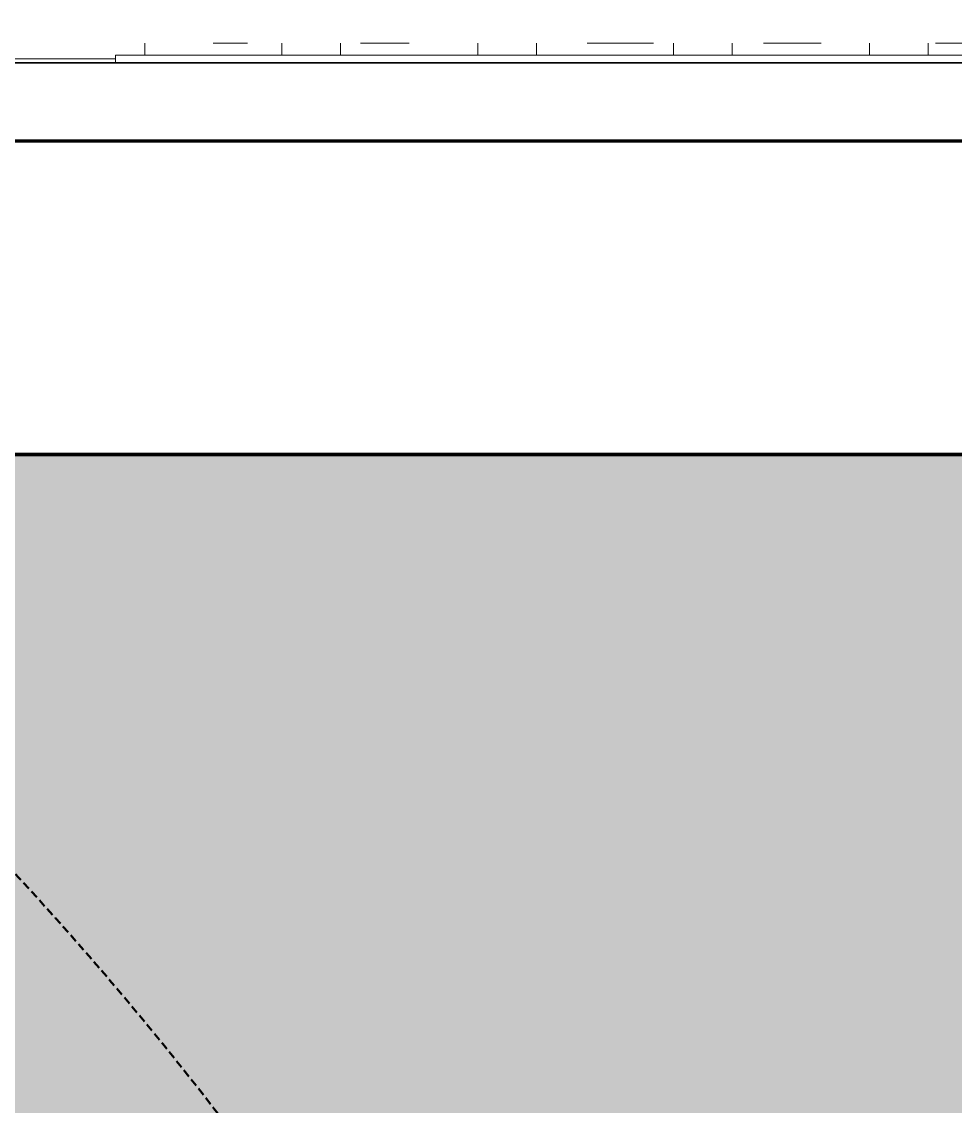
# Model space of a CAD drawing. Header units: millimetres. Extents: x -153298 to 620751, y -313239 to 250031.
# Drawn here: x 131109 to 131347.3, y -304543.2 to -304266.2 of the extents above; entities that cross this region are included whole.
import ezdxf

# ---------------------------------------------------------------- set-up
doc = ezdxf.new("R2010")
doc.units = ezdxf.units.MM
doc.linetypes.add('Centre', pattern=[31.75, 6.35, -4.7625, 15.875, -4.7625])
doc.linetypes.add('DPA_Hidden 50', pattern=[3, 2, -1])
for name, color, linetype, lineweight in [('A-ANNO-SYMB', 3, 'Continuous', 9), ('A-DETL', 1, 'Continuous', 70), ('A-DETL-GENF', 2, 'Continuous', 35), ('A-FLOR-E', 2, 'Continuous', 35), ('A-FLOR-FNSH', 2, 'Continuous', 70), ('A-FLOR-LEVL', 3, 'Continuous', 35), ('A-FLOR-PATT', 1, 'Continuous', 70), ('A-GENM', 1, 'Continuous', 9), ('A-WALL-PATT', 1, 'Continuous', 35)]:
    doc.layers.add(name, color=color, linetype=linetype, lineweight=lineweight)
pattern_1 = [(50, (108217.3, -305821.75), (728.737, -63.756), [76.2, -838.2]), (355, (108217.3, -305821.75), (-140.972, 764.228), [60.96, -670.56]), (100.451, (108278, -305827.1), (587.77, 700.467), [64.76, -712.36]), (46.184, (108217.3, -305618.55), (1084.316, -168.17), [114.3, -1257.3]), (96.636, (108307.7, -305632.6), (949.61, 989.71), [97.14, -1068.54]), (351.184, (108217.3, -305618.6), (949.62, 989.7), [91.44, -1005.84]), (21, (108318.9, -305669.35), (606.458, -409.061), [76.2, -838.2]), (326, (108318.9, -305669.35), (247.208, 736.753), [60.96, -670.56]), (71.451, (108369.44, -305703.44), (853.668, 327.685), [64.76, -712.36]), (37.5, (108217.3, -305821.75), (12.3547, 338.2201), [33.528, -628.904, 33.528, -647.192, -673.1]), (37.5, (108217.3, -305821.75), (12.3547, 338.2201), [-1343.152, 33.528, -639.572]), (7.5, (108217.3, -305821.75), (267.279, 400.722), [33.528, -354.584, 33.528, -613.664, -256.54]), (7.5, (108217.3, -305821.75), (267.279, 400.722), [-1035.304, 33.528, -223.012]), (327.5, (107990.73, -305821.75), (542.3633, -22.9153), [33.528, -220.472, 33.528, -758.952, -1051.56]), (327.5, (107990.73, -305821.75), (542.3633, -22.9153), [-1046.48, 33.528, -1018.032]), (317.5, (107889.13, -305821.75), (592.517, 101.707), [33.528, -296.672, 33.528, -492.76, -746.76]), (317.5, (107889.13, -305821.75), (592.517, 101.707), [-856.488, 33.528, -713.232])]

# ---------------------------------------------------------------- blocks, each defined once
blk = doc.blocks.new('DPA_GM_Tactile Tile Line Base - Decision Tactile-7129744-2120-01 ENTRANCE 1 SECTION A')
at = {"layer": 'A-GENM'}
for p, q in [((-852109.87, 92175), (-852109.87, 92172)), ((-852109.87, 92175), (-852109.87, 92172)), ((-852109.87, 92175), (-852109.87, 92172)), ((-852109.87, 92175), (-852109.87, 92172)), ((-852109.87, 92175), (-852109.87, 92172)), ((-852109.87, 92175), (-852109.87, 92172)), ((-852109.87, 92175), (-852109.87, 92172)), ((-852109.87, 92175), (-852109.87, 92172)), ((-852109.87, 92175), (-852109.87, 92172)), ((-852109.87, 92175), (-852109.87, 92172)), ((-852109.87, 92175), (-852109.87, 92172)), ((-852109.87, 92175), (-852109.87, 92172)), ((-852109.87, 92175), (-852109.87, 92172)), ((-852109.87, 92175), (-852109.87, 92172)), ((-852109.87, 92175), (-852109.87, 92172)), ((-852109.87, 92175), (-852109.87, 92172)), ((-852109.87, 92175), (-852109.87, 92172)), ((-852109.87, 92175), (-852109.87, 92172)), ((-852109.87, 92175), (-852109.87, 92172)), ((-852109.87, 92175), (-852109.87, 92172)), ((-852109.87, 92175), (-852109.87, 92172)), ((-852109.87, 92175), (-852109.87, 92172)), ((-852109.87, 92175), (-852109.87, 92172)), ((-852109.87, 92175), (-852109.87, 92172)), ((-852092.37, 92175), (-852083.68, 92175)), ((-852083.68, 92175), (-852092.37, 92175)), ((-852092.37, 92175), (-852092.37, 92175)), ((-852092.37, 92175), (-852083.68, 92175)), ((-852083.68, 92175), (-852092.37, 92175)), ((-852092.37, 92175), (-852092.37, 92175)), ((-852092.37, 92175), (-852083.62, 92175)), ((-852083.68, 92175), (-852092.37, 92175)), ((-852092.37, 92175), (-852092.37, 92175)), ((-852092.37, 92175), (-852092.37, 92175)), ((-852092.37, 92175), (-852083.68, 92175)), ((-852083.68, 92175), (-852092.37, 92175)), ((-852092.37, 92175), (-852092.37, 92175)), ((-852092.37, 92175), (-852083.68, 92175)), ((-852083.68, 92175), (-852092.37, 92175)), ((-852092.37, 92175), (-852092.37, 92175)), ((-852092.37, 92175), (-852083.68, 92175)), ((-852083.68, 92175), (-852092.37, 92175)), ((-852092.37, 92175), (-852083.68, 92175)), ((-852083.68, 92175), (-852092.37, 92175)), ((-852092.37, 92175), (-852092.37, 92175)), ((-852092.37, 92175), (-852083.68, 92175)), ((-852083.68, 92175), (-852092.37, 92175)), ((-852092.37, 92175), (-852092.37, 92175)), ((-852092.37, 92175), (-852083.68, 92175)), ((-852083.68, 92175), (-852092.37, 92175)), ((-852092.37, 92175), (-852092.37, 92175)), ((-852092.37, 92175), (-852092.37, 92175)), ((-852092.37, 92175), (-852083.68, 92175)), ((-852083.68, 92175), (-852092.37, 92175)), ((-852092.37, 92175), (-852092.37, 92175)), ((-852092.37, 92175), (-852083.68, 92175)), ((-852083.68, 92175), (-852092.37, 92175)), ((-852092.37, 92175), (-852092.37, 92175)), ((-852092.37, 92175), (-852083.68, 92175)), ((-852083.68, 92175), (-852092.37, 92175)), ((-852092.37, 92175), (-852083.68, 92175)), ((-852083.68, 92175), (-852092.37, 92175)), ((-852092.37, 92175), (-852092.37, 92175)), ((-852092.37, 92175), (-852083.68, 92175)), ((-852083.68, 92175), (-852092.37, 92175)), ((-852092.37, 92175), (-852092.37, 92175)), ((-852092.37, 92175), (-852083.68, 92175)), ((-852083.68, 92175), (-852092.37, 92175)), ((-852092.37, 92175), (-852092.37, 92175)), ((-852092.37, 92175), (-852092.37, 92175)), ((-852092.37, 92175), (-852083.68, 92175)), ((-852083.68, 92175), (-852092.37, 92175)), ((-852092.37, 92175), (-852092.37, 92175)), ((-852092.37, 92175), (-852083.68, 92175)), ((-852083.68, 92175), (-852092.37, 92175)), ((-852092.37, 92175), (-852092.37, 92175)), ((-852092.37, 92175), (-852083.68, 92175)), ((-852083.68, 92175), (-852092.37, 92175)), ((-852092.37, 92175), (-852083.68, 92175)), ((-852083.68, 92175), (-852092.37, 92175)), ((-852092.37, 92175), (-852092.37, 92175)), ((-852092.37, 92175), (-852083.68, 92175)), ((-852083.68, 92175), (-852092.37, 92175)), ((-852092.37, 92175), (-852092.37, 92175)), ((-852092.37, 92175), (-852083.68, 92175)), ((-852083.68, 92175), (-852092.37, 92175)), ((-852092.37, 92175), (-852092.37, 92175)), ((-852092.37, 92175), (-852092.37, 92175)), ((-852092.37, 92175), (-852083.68, 92175)), ((-852083.68, 92175), (-852092.37, 92175)), ((-852092.37, 92175), (-852092.37, 92175)), ((-852092.37, 92175), (-852083.68, 92175)), ((-852083.68, 92175), (-852092.37, 92175)), ((-852092.37, 92175), (-852092.37, 92175)), ((-852092.37, 92175), (-852083.68, 92175)), ((-852083.68, 92175), (-852092.37, 92175)), ((-852083.62, 92175), (-852083.62, 92175)), ((-852083.62, 92175), (-852083.62, 92175)), ((-852083.62, 92175), (-852083.62, 92175)), ((-852083.62, 92175), (-852083.62, 92175)), ((-852083.62, 92175), (-852083.62, 92175)), ((-852083.62, 92175), (-852083.62, 92175)), ((-852083.62, 92175), (-852083.62, 92175)), ((-852083.62, 92175), (-852083.62, 92175)), ((-852083.62, 92175), (-852083.62, 92175)), ((-852083.62, 92175), (-852083.62, 92175)), ((-852083.62, 92175), (-852083.62, 92175)), ((-852083.62, 92175), (-852083.62, 92175)), ((-852083.62, 92175), (-852083.62, 92175)), ((-852083.62, 92175), (-852083.62, 92175)), ((-852083.62, 92175), (-852083.62, 92175)), ((-852083.62, 92175), (-852083.62, 92175)), ((-852083.62, 92175), (-852083.62, 92175)), ((-852083.62, 92175), (-852083.62, 92175)), ((-852083.62, 92175), (-852083.62, 92175)), ((-852083.62, 92175), (-852083.62, 92175)), ((-852083.62, 92175), (-852083.62, 92175)), ((-852083.62, 92175), (-852083.62, 92175)), ((-852083.62, 92175), (-852083.62, 92175)), ((-852074.87, 92172), (-852074.87, 92175)), ((-852074.87, 92172), (-852074.87, 92175)), ((-852074.87, 92172), (-852074.87, 92175)), ((-852074.87, 92172), (-852074.87, 92175)), ((-852074.87, 92172), (-852074.87, 92175)), ((-852074.87, 92172), (-852074.87, 92175)), ((-852074.87, 92172), (-852074.87, 92175)), ((-852074.87, 92172), (-852074.87, 92175)), ((-852074.87, 92172), (-852074.87, 92175)), ((-852074.87, 92172), (-852074.87, 92175)), ((-852074.87, 92172), (-852074.87, 92175)), ((-852074.87, 92172), (-852074.87, 92175)), ((-852074.87, 92172), (-852074.87, 92175)), ((-852074.87, 92172), (-852074.87, 92175)), ((-852074.87, 92172), (-852074.87, 92175)), ((-852074.87, 92172), (-852074.87, 92175)), ((-852074.87, 92172), (-852074.87, 92175)), ((-852074.87, 92172), (-852074.87, 92175)), ((-852074.87, 92172), (-852074.87, 92175)), ((-852074.87, 92172), (-852074.87, 92175)), ((-852074.87, 92172), (-852074.87, 92175)), ((-852074.87, 92172), (-852074.87, 92175)), ((-852074.87, 92172), (-852074.87, 92175)), ((-852074.87, 92172), (-852074.87, 92175)), ((-852059.87, 92175), (-852059.87, 92172)), ((-852059.87, 92175), (-852059.87, 92172)), ((-852059.87, 92175), (-852059.87, 92172)), ((-852059.87, 92175), (-852059.87, 92172)), ((-852059.87, 92175), (-852059.87, 92172)), ((-852059.87, 92175), (-852059.87, 92172)), ((-852059.87, 92175), (-852059.87, 92172)), ((-852059.87, 92175), (-852059.87, 92172)), ((-852059.87, 92175), (-852059.87, 92172)), ((-852059.87, 92175), (-852059.87, 92172)), ((-852059.87, 92175), (-852059.87, 92172)), ((-852059.87, 92175), (-852059.87, 92172)), ((-852059.87, 92175), (-852059.87, 92172)), ((-852059.87, 92175), (-852059.87, 92172)), ((-852059.87, 92175), (-852059.87, 92172)), ((-852059.87, 92175), (-852059.87, 92172)), ((-852059.87, 92175), (-852059.87, 92172)), ((-852059.87, 92175), (-852059.87, 92172)), ((-852059.87, 92175), (-852059.87, 92172)), ((-852059.87, 92175), (-852059.87, 92172)), ((-852059.87, 92175), (-852059.87, 92172)), ((-852059.87, 92175), (-852059.87, 92172)), ((-852059.87, 92175), (-852059.87, 92172)), ((-852059.87, 92175), (-852059.87, 92172)), ((-852054.75, 92175), (-852054.75, 92175)), ((-852054.75, 92175), (-852054.75, 92175)), ((-852054.75, 92175), (-852042.37, 92175)), ((-852054.75, 92175), (-852054.75, 92175)), ((-852054.75, 92175), (-852054.75, 92175)), ((-852054.75, 92175), (-852054.75, 92175)), ((-852054.75, 92175), (-852054.75, 92175)), ((-852054.75, 92175), (-852054.75, 92175)), ((-852054.75, 92175), (-852054.75, 92175)), ((-852054.75, 92175), (-852054.75, 92175)), ((-852054.75, 92175), (-852054.75, 92175)), ((-852054.75, 92175), (-852054.75, 92175)), ((-852054.75, 92175), (-852054.75, 92175)), ((-852054.75, 92175), (-852054.75, 92175)), ((-852054.75, 92175), (-852054.75, 92175)), ((-852054.75, 92175), (-852054.75, 92175)), ((-852054.75, 92175), (-852054.75, 92175)), ((-852054.75, 92175), (-852054.75, 92175)), ((-852054.75, 92175), (-852054.75, 92175)), ((-852054.75, 92175), (-852054.75, 92175)), ((-852054.75, 92175), (-852054.75, 92175)), ((-852054.75, 92175), (-852054.75, 92175)), ((-852054.75, 92175), (-852054.75, 92175)), ((-852054.75, 92175), (-852054.75, 92175)), ((-852042.37, 92175), (-852054.42, 92175)), ((-852054.42, 92175), (-852042.37, 92175)), ((-852042.37, 92175), (-852054.42, 92175)), ((-852054.42, 92175), (-852042.37, 92175)), ((-852042.37, 92175), (-852054.42, 92175)), ((-852042.37, 92175), (-852054.42, 92175)), ((-852054.42, 92175), (-852042.37, 92175)), ((-852042.37, 92175), (-852054.42, 92175)), ((-852054.42, 92175), (-852042.37, 92175)), ((-852042.37, 92175), (-852054.42, 92175)), ((-852054.42, 92175), (-852042.37, 92175)), ((-852042.37, 92175), (-852054.42, 92175)), ((-852054.42, 92175), (-852042.37, 92175)), ((-852042.37, 92175), (-852054.42, 92175)), ((-852054.42, 92175), (-852042.37, 92175)), ((-852042.37, 92175), (-852054.42, 92175)), ((-852054.42, 92175), (-852042.37, 92175)), ((-852042.37, 92175), (-852054.42, 92175)), ((-852054.42, 92175), (-852042.37, 92175)), ((-852042.37, 92175), (-852054.42, 92175)), ((-852054.42, 92175), (-852042.37, 92175)), ((-852042.37, 92175), (-852054.42, 92175)), ((-852054.42, 92175), (-852042.37, 92175)), ((-852042.37, 92175), (-852054.42, 92175)), ((-852054.42, 92175), (-852042.37, 92175)), ((-852042.37, 92175), (-852054.42, 92175)), ((-852054.42, 92175), (-852042.37, 92175)), ((-852042.37, 92175), (-852054.42, 92175)), ((-852054.42, 92175), (-852042.37, 92175)), ((-852042.37, 92175), (-852054.42, 92175)), ((-852054.42, 92175), (-852042.37, 92175)), ((-852042.37, 92175), (-852054.42, 92175)), ((-852054.42, 92175), (-852042.37, 92175)), ((-852042.37, 92175), (-852054.42, 92175)), ((-852054.42, 92175), (-852042.37, 92175)), ((-852042.37, 92175), (-852054.42, 92175)), ((-852054.42, 92175), (-852042.37, 92175)), ((-852042.37, 92175), (-852054.42, 92175)), ((-852054.42, 92175), (-852042.37, 92175)), ((-852042.37, 92175), (-852054.42, 92175)), ((-852054.42, 92175), (-852042.37, 92175)), ((-852042.37, 92175), (-852054.42, 92175)), ((-852054.42, 92175), (-852042.37, 92175)), ((-852042.37, 92175), (-852054.42, 92175)), ((-852054.42, 92175), (-852042.37, 92175)), ((-852042.37, 92175), (-852054.42, 92175)), ((-852054.42, 92175), (-852042.37, 92175)), ((-852042.37, 92175), (-852042.37, 92175)), ((-852042.37, 92175), (-852042.37, 92175)), ((-852042.37, 92175), (-852042.37, 92175)), ((-852042.37, 92175), (-852042.37, 92175)), ((-852042.37, 92175), (-852042.37, 92175)), ((-852042.37, 92175), (-852042.37, 92175)), ((-852042.37, 92175), (-852042.37, 92175)), ((-852042.37, 92175), (-852042.37, 92175)), ((-852042.37, 92175), (-852042.37, 92175)), ((-852042.37, 92175), (-852042.37, 92175)), ((-852042.37, 92175), (-852042.37, 92175)), ((-852042.37, 92175), (-852042.37, 92175)), ((-852042.37, 92175), (-852042.37, 92175)), ((-852042.37, 92175), (-852042.37, 92175)), ((-852042.37, 92175), (-852042.37, 92175)), ((-852042.37, 92175), (-852042.37, 92175)), ((-852042.37, 92175), (-852042.37, 92175)), ((-852042.37, 92175), (-852042.37, 92175)), ((-852042.37, 92175), (-852042.37, 92175)), ((-852042.37, 92175), (-852042.37, 92175)), ((-852042.37, 92175), (-852042.37, 92175)), ((-852042.37, 92175), (-852042.37, 92175)), ((-852042.37, 92175), (-852042.37, 92175)), ((-852042.37, 92175), (-852042.37, 92175)), ((-852024.87, 92172), (-852024.87, 92175)), ((-852024.87, 92172), (-852024.87, 92175)), ((-852024.87, 92172), (-852024.87, 92175)), ((-852024.87, 92172), (-852024.87, 92175)), ((-852024.87, 92172), (-852024.87, 92175)), ((-852024.87, 92172), (-852024.87, 92175)), ((-852024.87, 92172), (-852024.87, 92175)), ((-852024.87, 92172), (-852024.87, 92175)), ((-852024.87, 92172), (-852024.87, 92175)), ((-852024.87, 92172), (-852024.87, 92175)), ((-852024.87, 92172), (-852024.87, 92175)), ((-852024.87, 92172), (-852024.87, 92175)), ((-852024.87, 92172), (-852024.87, 92175)), ((-852024.87, 92172), (-852024.87, 92175)), ((-852024.87, 92172), (-852024.87, 92175)), ((-852024.87, 92172), (-852024.87, 92175)), ((-852024.87, 92172), (-852024.87, 92175)), ((-852024.87, 92172), (-852024.87, 92175)), ((-852024.87, 92172), (-852024.87, 92175)), ((-852024.87, 92172), (-852024.87, 92175)), ((-852024.87, 92172), (-852024.87, 92175)), ((-852024.87, 92172), (-852024.87, 92175)), ((-852024.87, 92172), (-852024.87, 92175)), ((-852024.87, 92172), (-852024.87, 92175)), ((-852009.87, 92175), (-852009.87, 92172)), ((-852009.87, 92175), (-852009.87, 92172)), ((-852009.87, 92175), (-852009.87, 92172)), ((-852009.87, 92175), (-852009.87, 92172)), ((-852009.87, 92175), (-852009.87, 92172)), ((-852009.87, 92175), (-852009.87, 92172)), ((-852009.87, 92175), (-852009.87, 92172)), ((-852009.87, 92175), (-852009.87, 92172)), ((-852009.87, 92175), (-852009.87, 92172)), ((-852009.87, 92175), (-852009.87, 92172)), ((-852009.87, 92175), (-852009.87, 92172)), ((-852009.87, 92175), (-852009.87, 92172)), ((-852009.87, 92175), (-852009.87, 92172)), ((-852009.87, 92175), (-852009.87, 92172)), ((-852009.87, 92175), (-852009.87, 92172)), ((-852009.87, 92175), (-852009.87, 92172)), ((-852009.87, 92175), (-852009.87, 92172)), ((-852009.87, 92175), (-852009.87, 92172)), ((-852009.87, 92175), (-852009.87, 92172)), ((-852009.87, 92175), (-852009.87, 92172)), ((-852009.87, 92175), (-852009.87, 92172)), ((-852009.87, 92175), (-852009.87, 92172)), ((-852009.87, 92175), (-852009.87, 92172)), ((-852009.87, 92175), (-852009.87, 92172)), ((-851996.9, 92175), (-851996.9, 92175)), ((-851996.9, 92175), (-851996.9, 92175)), ((-851996.9, 92175), (-851992.37, 92175)), ((-851996.9, 92175), (-851996.9, 92175)), ((-851996.9, 92175), (-851996.9, 92175)), ((-851996.9, 92175), (-851996.9, 92175)), ((-851996.9, 92175), (-851996.9, 92175)), ((-851996.9, 92175), (-851996.9, 92175)), ((-851996.9, 92175), (-851996.9, 92175)), ((-851996.9, 92175), (-851996.9, 92175)), ((-851996.9, 92175), (-851996.9, 92175)), ((-851996.9, 92175), (-851996.9, 92175)), ((-851996.9, 92175), (-851996.9, 92175)), ((-851996.9, 92175), (-851996.9, 92175)), ((-851996.9, 92175), (-851996.9, 92175)), ((-851996.9, 92175), (-851996.9, 92175)), ((-851996.9, 92175), (-851996.9, 92175)), ((-851996.9, 92175), (-851996.9, 92175)), ((-851996.9, 92175), (-851996.9, 92175)), ((-851996.9, 92175), (-851996.9, 92175)), ((-851996.9, 92175), (-851996.9, 92175)), ((-851996.9, 92175), (-851996.9, 92175)), ((-851996.9, 92175), (-851996.9, 92175)), ((-851996.9, 92175), (-851996.9, 92175)), ((-851992.37, 92175), (-851995.8, 92175)), ((-851995.8, 92175), (-851992.37, 92175)), ((-851992.37, 92175), (-851995.8, 92175)), ((-851995.8, 92175), (-851992.37, 92175)), ((-851992.37, 92175), (-851995.8, 92175)), ((-851992.37, 92175), (-851995.8, 92175)), ((-851995.8, 92175), (-851992.37, 92175)), ((-851992.37, 92175), (-851995.8, 92175)), ((-851995.8, 92175), (-851992.37, 92175)), ((-851992.37, 92175), (-851995.8, 92175)), ((-851995.8, 92175), (-851992.37, 92175)), ((-851992.37, 92175), (-851995.8, 92175)), ((-851995.8, 92175), (-851992.37, 92175)), ((-851992.37, 92175), (-851995.8, 92175)), ((-851995.8, 92175), (-851992.37, 92175)), ((-851992.37, 92175), (-851995.8, 92175)), ((-851995.8, 92175), (-851992.37, 92175)), ((-851992.37, 92175), (-851995.8, 92175)), ((-851995.8, 92175), (-851992.37, 92175)), ((-851992.37, 92175), (-851995.8, 92175)), ((-851995.8, 92175), (-851992.37, 92175)), ((-851992.37, 92175), (-851995.8, 92175)), ((-851995.8, 92175), (-851992.37, 92175)), ((-851992.37, 92175), (-851995.8, 92175)), ((-851995.8, 92175), (-851992.37, 92175)), ((-851992.37, 92175), (-851995.8, 92175)), ((-851995.8, 92175), (-851992.37, 92175)), ((-851992.37, 92175), (-851995.8, 92175)), ((-851995.8, 92175), (-851992.37, 92175)), ((-851992.37, 92175), (-851995.8, 92175)), ((-851995.8, 92175), (-851992.37, 92175)), ((-851992.37, 92175), (-851995.8, 92175)), ((-851995.8, 92175), (-851992.37, 92175)), ((-851992.37, 92175), (-851995.8, 92175)), ((-851995.8, 92175), (-851992.37, 92175)), ((-851992.37, 92175), (-851995.8, 92175)), ((-851995.8, 92175), (-851992.37, 92175)), ((-851992.37, 92175), (-851995.8, 92175)), ((-851995.8, 92175), (-851992.37, 92175)), ((-851992.37, 92175), (-851995.8, 92175)), ((-851995.8, 92175), (-851992.37, 92175)), ((-851992.37, 92175), (-851995.8, 92175)), ((-851995.8, 92175), (-851992.37, 92175)), ((-851992.37, 92175), (-851995.8, 92175)), ((-851995.8, 92175), (-851992.37, 92175)), ((-851992.37, 92175), (-851995.8, 92175)), ((-851995.8, 92175), (-851992.37, 92175)), ((-851992.37, 92175), (-851981.06, 92175)), ((-851981.06, 92175), (-851992.37, 92175)), ((-851992.37, 92175), (-851981.06, 92175)), ((-851981.06, 92175), (-851992.37, 92175)), ((-851992.37, 92175), (-851980, 92175)), ((-851981.06, 92175), (-851992.37, 92175)), ((-851992.37, 92175), (-851981.06, 92175)), ((-851981.06, 92175), (-851992.37, 92175)), ((-851992.37, 92175), (-851981.06, 92175)), ((-851981.06, 92175), (-851992.37, 92175)), ((-851992.37, 92175), (-851981.06, 92175)), ((-851981.06, 92175), (-851992.37, 92175)), ((-851992.37, 92175), (-851981.06, 92175)), ((-851981.06, 92175), (-851992.37, 92175)), ((-851992.37, 92175), (-851981.06, 92175)), ((-851981.06, 92175), (-851992.37, 92175)), ((-851992.37, 92175), (-851981.06, 92175)), ((-851981.06, 92175), (-851992.37, 92175)), ((-851992.37, 92175), (-851981.06, 92175)), ((-851981.06, 92175), (-851992.37, 92175)), ((-851992.37, 92175), (-851981.06, 92175)), ((-851981.06, 92175), (-851992.37, 92175)), ((-851992.37, 92175), (-851981.06, 92175)), ((-851981.06, 92175), (-851992.37, 92175)), ((-851992.37, 92175), (-851981.06, 92175)), ((-851981.06, 92175), (-851992.37, 92175)), ((-851992.37, 92175), (-851981.06, 92175)), ((-851981.06, 92175), (-851992.37, 92175)), ((-851992.37, 92175), (-851981.06, 92175)), ((-851981.06, 92175), (-851992.37, 92175)), ((-851992.37, 92175), (-851981.06, 92175)), ((-851981.06, 92175), (-851992.37, 92175)), ((-851992.37, 92175), (-851981.06, 92175)), ((-851981.06, 92175), (-851992.37, 92175)), ((-851992.37, 92175), (-851981.06, 92175)), ((-851981.06, 92175), (-851992.37, 92175)), ((-851992.37, 92175), (-851981.06, 92175)), ((-851981.06, 92175), (-851992.37, 92175)), ((-851992.37, 92175), (-851981.06, 92175)), ((-851981.06, 92175), (-851992.37, 92175)), ((-851992.37, 92175), (-851981.06, 92175)), ((-851981.06, 92175), (-851992.37, 92175)), ((-851992.37, 92175), (-851981.06, 92175)), ((-851981.06, 92175), (-851992.37, 92175)), ((-851992.37, 92175), (-851981.06, 92175)), ((-851981.06, 92175), (-851992.37, 92175)), ((-851992.37, 92175), (-851981.06, 92175)), ((-851981.06, 92175), (-851992.37, 92175)), ((-851980, 92175), (-851980, 92175)), ((-851980, 92175), (-851980, 92175)), ((-851980, 92175), (-851980, 92175)), ((-851980, 92175), (-851980, 92175)), ((-851980, 92175), (-851980, 92175)), ((-851980, 92175), (-851980, 92175)), ((-851980, 92175), (-851980, 92175)), ((-851980, 92175), (-851980, 92175)), ((-851980, 92175), (-851980, 92175)), ((-851980, 92175), (-851980, 92175)), ((-851980, 92175), (-851980, 92175)), ((-851980, 92175), (-851980, 92175)), ((-851980, 92175), (-851980, 92175)), ((-851980, 92175), (-851980, 92175)), ((-851980, 92175), (-851980, 92175)), ((-851980, 92175), (-851980, 92175)), ((-851980, 92175), (-851980, 92175)), ((-851980, 92175), (-851980, 92175)), ((-851980, 92175), (-851980, 92175)), ((-851980, 92175), (-851980, 92175)), ((-851980, 92175), (-851980, 92175)), ((-851980, 92175), (-851980, 92175)), ((-851980, 92175), (-851980, 92175)), ((-851974.87, 92172), (-851974.87, 92175)), ((-851974.87, 92172), (-851974.87, 92175)), ((-851974.87, 92172), (-851974.87, 92175)), ((-851974.87, 92172), (-851974.87, 92175)), ((-851974.87, 92172), (-851974.87, 92175)), ((-851974.87, 92172), (-851974.87, 92175)), ((-851974.87, 92172), (-851974.87, 92175)), ((-851974.87, 92172), (-851974.87, 92175)), ((-851974.87, 92172), (-851974.87, 92175)), ((-851974.87, 92172), (-851974.87, 92175)), ((-851974.87, 92172), (-851974.87, 92175)), ((-851974.87, 92172), (-851974.87, 92175)), ((-851974.87, 92172), (-851974.87, 92175)), ((-851974.87, 92172), (-851974.87, 92175)), ((-851974.87, 92172), (-851974.87, 92175)), ((-851974.87, 92172), (-851974.87, 92175)), ((-851974.87, 92172), (-851974.87, 92175)), ((-851974.87, 92172), (-851974.87, 92175)), ((-851974.87, 92172), (-851974.87, 92175)), ((-851974.87, 92172), (-851974.87, 92175)), ((-851974.87, 92172), (-851974.87, 92175)), ((-851974.87, 92172), (-851974.87, 92175)), ((-851974.87, 92172), (-851974.87, 92175)), ((-851974.87, 92172), (-851974.87, 92175)), ((-851959.87, 92175), (-851959.87, 92172)), ((-851959.87, 92175), (-851959.87, 92172)), ((-851959.87, 92175), (-851959.87, 92172)), ((-851959.87, 92175), (-851959.87, 92172)), ((-851959.87, 92175), (-851959.87, 92172)), ((-851959.87, 92175), (-851959.87, 92172)), ((-851959.87, 92175), (-851959.87, 92172)), ((-851959.87, 92175), (-851959.87, 92172)), ((-851959.87, 92175), (-851959.87, 92172)), ((-851959.87, 92175), (-851959.87, 92172)), ((-851959.87, 92175), (-851959.87, 92172)), ((-851959.87, 92175), (-851959.87, 92172)), ((-851959.87, 92175), (-851959.87, 92172)), ((-851959.87, 92175), (-851959.87, 92172)), ((-851959.87, 92175), (-851959.87, 92172)), ((-851959.87, 92175), (-851959.87, 92172)), ((-851959.87, 92175), (-851959.87, 92172)), ((-851959.87, 92175), (-851959.87, 92172)), ((-851959.87, 92175), (-851959.87, 92172)), ((-851959.87, 92175), (-851959.87, 92172)), ((-851959.87, 92175), (-851959.87, 92172)), ((-851959.87, 92175), (-851959.87, 92172)), ((-851959.87, 92175), (-851959.87, 92172)), ((-851959.87, 92175), (-851959.87, 92172)), ((-851951.89, 92175), (-851951.89, 92175)), ((-851951.89, 92175), (-851951.89, 92175)), ((-851951.89, 92175), (-851942.37, 92175)), ((-851951.89, 92175), (-851951.89, 92175)), ((-851951.89, 92175), (-851951.89, 92175)), ((-851951.89, 92175), (-851951.89, 92175)), ((-851951.89, 92175), (-851951.89, 92175)), ((-851951.89, 92175), (-851951.89, 92175)), ((-851951.89, 92175), (-851951.89, 92175)), ((-851951.89, 92175), (-851951.89, 92175)), ((-851951.89, 92175), (-851951.89, 92175)), ((-851951.89, 92175), (-851951.89, 92175)), ((-851951.89, 92175), (-851951.89, 92175)), ((-851951.89, 92175), (-851951.89, 92175)), ((-851951.89, 92175), (-851951.89, 92175)), ((-851951.89, 92175), (-851951.89, 92175)), ((-851951.89, 92175), (-851951.89, 92175)), ((-851951.89, 92175), (-851951.89, 92175)), ((-851951.89, 92175), (-851951.89, 92175)), ((-851951.89, 92175), (-851951.89, 92175)), ((-851951.89, 92175), (-851951.89, 92175)), ((-851951.89, 92175), (-851951.89, 92175)), ((-851951.89, 92175), (-851951.89, 92175)), ((-851951.89, 92175), (-851951.89, 92175)), ((-851942.37, 92175), (-851951.12, 92175)), ((-851951.12, 92175), (-851942.37, 92175)), ((-851942.37, 92175), (-851951.12, 92175)), ((-851951.12, 92175), (-851942.37, 92175)), ((-851942.37, 92175), (-851951.12, 92175)), ((-851942.37, 92175), (-851951.12, 92175)), ((-851951.12, 92175), (-851942.37, 92175)), ((-851942.37, 92175), (-851951.12, 92175)), ((-851951.12, 92175), (-851942.37, 92175)), ((-851942.37, 92175), (-851951.12, 92175)), ((-851951.12, 92175), (-851942.37, 92175)), ((-851942.37, 92175), (-851951.12, 92175)), ((-851951.12, 92175), (-851942.37, 92175)), ((-851942.37, 92175), (-851951.12, 92175)), ((-851951.12, 92175), (-851942.37, 92175)), ((-851942.37, 92175), (-851951.12, 92175)), ((-851951.12, 92175), (-851942.37, 92175)), ((-851942.37, 92175), (-851951.12, 92175)), ((-851951.12, 92175), (-851942.37, 92175)), ((-851942.37, 92175), (-851951.12, 92175)), ((-851951.12, 92175), (-851942.37, 92175)), ((-851942.37, 92175), (-851951.12, 92175)), ((-851951.12, 92175), (-851942.37, 92175)), ((-851942.37, 92175), (-851951.12, 92175)), ((-851951.12, 92175), (-851942.37, 92175)), ((-851942.37, 92175), (-851951.12, 92175)), ((-851951.12, 92175), (-851942.37, 92175)), ((-851942.37, 92175), (-851951.12, 92175)), ((-851951.12, 92175), (-851942.37, 92175)), ((-851942.37, 92175), (-851951.12, 92175)), ((-851951.12, 92175), (-851942.37, 92175)), ((-851942.37, 92175), (-851951.12, 92175)), ((-851951.12, 92175), (-851942.37, 92175)), ((-851942.37, 92175), (-851951.12, 92175)), ((-851951.12, 92175), (-851942.37, 92175)), ((-851942.37, 92175), (-851951.12, 92175)), ((-851951.12, 92175), (-851942.37, 92175)), ((-851942.37, 92175), (-851951.12, 92175)), ((-851951.12, 92175), (-851942.37, 92175)), ((-851942.37, 92175), (-851951.12, 92175)), ((-851951.12, 92175), (-851942.37, 92175)), ((-851942.37, 92175), (-851951.12, 92175)), ((-851951.12, 92175), (-851942.37, 92175)), ((-851942.37, 92175), (-851951.12, 92175)), ((-851951.12, 92175), (-851942.37, 92175)), ((-851942.37, 92175), (-851951.12, 92175)), ((-851951.12, 92175), (-851942.37, 92175)), ((-851942.37, 92175), (-851937.84, 92175)), ((-851937.84, 92175), (-851942.37, 92175)), ((-851942.37, 92175), (-851937.84, 92175)), ((-851937.84, 92175), (-851942.37, 92175)), ((-851942.37, 92175), (-851937.16, 92175)), ((-851937.84, 92175), (-851942.37, 92175)), ((-851942.37, 92175), (-851937.84, 92175)), ((-851937.84, 92175), (-851942.37, 92175)), ((-851942.37, 92175), (-851937.84, 92175)), ((-851937.84, 92175), (-851942.37, 92175)), ((-851942.37, 92175), (-851937.84, 92175)), ((-851937.84, 92175), (-851942.37, 92175)), ((-851942.37, 92175), (-851937.84, 92175)), ((-851937.84, 92175), (-851942.37, 92175)), ((-851942.37, 92175), (-851937.84, 92175)), ((-851937.84, 92175), (-851942.37, 92175)), ((-851942.37, 92175), (-851937.84, 92175)), ((-851937.84, 92175), (-851942.37, 92175)), ((-851942.37, 92175), (-851937.84, 92175)), ((-851937.84, 92175), (-851942.37, 92175)), ((-851942.37, 92175), (-851937.84, 92175)), ((-851937.84, 92175), (-851942.37, 92175)), ((-851942.37, 92175), (-851937.84, 92175)), ((-851937.84, 92175), (-851942.37, 92175)), ((-851942.37, 92175), (-851937.84, 92175)), ((-851937.84, 92175), (-851942.37, 92175)), ((-851942.37, 92175), (-851937.84, 92175)), ((-851937.84, 92175), (-851942.37, 92175)), ((-851942.37, 92175), (-851937.84, 92175)), ((-851937.84, 92175), (-851942.37, 92175)), ((-851942.37, 92175), (-851937.84, 92175)), ((-851937.84, 92175), (-851942.37, 92175)), ((-851942.37, 92175), (-851937.84, 92175)), ((-851937.84, 92175), (-851942.37, 92175)), ((-851942.37, 92175), (-851937.84, 92175)), ((-851937.84, 92175), (-851942.37, 92175)), ((-851942.37, 92175), (-851937.84, 92175)), ((-851937.84, 92175), (-851942.37, 92175)), ((-851942.37, 92175), (-851937.84, 92175)), ((-851937.84, 92175), (-851942.37, 92175)), ((-851942.37, 92175), (-851937.84, 92175)), ((-851937.84, 92175), (-851942.37, 92175)), ((-851942.37, 92175), (-851937.84, 92175)), ((-851937.84, 92175), (-851942.37, 92175)), ((-851942.37, 92175), (-851937.84, 92175)), ((-851937.84, 92175), (-851942.37, 92175)), ((-851942.37, 92175), (-851937.84, 92175)), ((-851937.84, 92175), (-851942.37, 92175)), ((-851937.16, 92175), (-851937.16, 92175)), ((-851937.16, 92175), (-851937.16, 92175)), ((-851937.16, 92175), (-851937.16, 92175)), ((-851937.16, 92175), (-851937.16, 92175)), ((-851937.16, 92175), (-851937.16, 92175)), ((-851937.16, 92175), (-851937.16, 92175)), ((-851937.16, 92175), (-851937.16, 92175)), ((-851937.16, 92175), (-851937.16, 92175)), ((-851937.16, 92175), (-851937.16, 92175)), ((-851937.16, 92175), (-851937.16, 92175)), ((-851937.16, 92175), (-851937.16, 92175)), ((-851937.16, 92175), (-851937.16, 92175)), ((-851937.16, 92175), (-851937.16, 92175)), ((-851937.16, 92175), (-851937.16, 92175)), ((-851937.16, 92175), (-851937.16, 92175)), ((-851937.16, 92175), (-851937.16, 92175)), ((-851937.16, 92175), (-851937.16, 92175)), ((-851937.16, 92175), (-851937.16, 92175)), ((-851937.16, 92175), (-851937.16, 92175)), ((-851937.16, 92175), (-851937.16, 92175)), ((-851937.16, 92175), (-851937.16, 92175)), ((-851937.16, 92175), (-851937.16, 92175)), ((-851937.16, 92175), (-851937.16, 92175)), ((-851924.87, 92172), (-851924.87, 92175)), ((-851924.87, 92172), (-851924.87, 92175)), ((-851924.87, 92172), (-851924.87, 92175)), ((-851924.87, 92172), (-851924.87, 92175)), ((-851924.87, 92172), (-851924.87, 92175)), ((-851924.87, 92172), (-851924.87, 92175)), ((-851924.87, 92172), (-851924.87, 92175)), ((-851924.87, 92172), (-851924.87, 92175)), ((-851924.87, 92172), (-851924.87, 92175)), ((-851924.87, 92172), (-851924.87, 92175)), ((-851924.87, 92172), (-851924.87, 92175)), ((-851924.87, 92172), (-851924.87, 92175)), ((-851924.87, 92172), (-851924.87, 92175)), ((-851924.87, 92172), (-851924.87, 92175)), ((-851924.87, 92172), (-851924.87, 92175)), ((-851924.87, 92172), (-851924.87, 92175)), ((-851924.87, 92172), (-851924.87, 92175)), ((-851924.87, 92172), (-851924.87, 92175)), ((-851924.87, 92172), (-851924.87, 92175)), ((-851924.87, 92172), (-851924.87, 92175)), ((-851924.87, 92172), (-851924.87, 92175)), ((-851924.87, 92172), (-851924.87, 92175)), ((-851924.87, 92172), (-851924.87, 92175)), ((-851924.87, 92172), (-851924.87, 92175)), ((-851909.87, 92175), (-851909.87, 92172)), ((-851909.87, 92175), (-851909.87, 92172)), ((-851909.87, 92175), (-851909.87, 92172)), ((-851909.87, 92175), (-851909.87, 92172)), ((-851909.87, 92175), (-851909.87, 92172)), ((-851909.87, 92175), (-851909.87, 92172)), ((-851909.87, 92175), (-851909.87, 92172)), ((-851909.87, 92175), (-851909.87, 92172)), ((-851909.87, 92175), (-851909.87, 92172)), ((-851909.87, 92175), (-851909.87, 92172)), ((-851909.87, 92175), (-851909.87, 92172)), ((-851909.87, 92175), (-851909.87, 92172)), ((-851909.87, 92175), (-851909.87, 92172)), ((-851909.87, 92175), (-851909.87, 92172)), ((-851909.87, 92175), (-851909.87, 92172)), ((-851909.87, 92175), (-851909.87, 92172)), ((-851909.87, 92175), (-851909.87, 92172)), ((-851909.87, 92175), (-851909.87, 92172)), ((-851909.87, 92175), (-851909.87, 92172)), ((-851909.87, 92175), (-851909.87, 92172)), ((-851909.87, 92175), (-851909.87, 92172)), ((-851909.87, 92175), (-851909.87, 92172)), ((-851909.87, 92175), (-851909.87, 92172)), ((-851909.87, 92175), (-851909.87, 92172)), ((-851907.97, 92175), (-851907.97, 92175)), ((-851907.97, 92175), (-851907.97, 92175)), ((-851907.97, 92175), (-851892.37, 92175)), ((-851907.97, 92175), (-851907.97, 92175)), ((-851907.97, 92175), (-851907.97, 92175)), ((-851907.97, 92175), (-851907.97, 92175)), ((-851907.97, 92175), (-851907.97, 92175)), ((-851907.97, 92175), (-851907.97, 92175)), ((-851907.97, 92175), (-851907.97, 92175)), ((-851907.97, 92175), (-851907.97, 92175)), ((-851907.97, 92175), (-851907.97, 92175)), ((-851907.97, 92175), (-851907.97, 92175)), ((-851907.97, 92175), (-851907.97, 92175)), ((-851907.97, 92175), (-851907.97, 92175)), ((-851907.97, 92175), (-851907.97, 92175)), ((-851907.97, 92175), (-851907.97, 92175)), ((-851907.97, 92175), (-851907.97, 92175)), ((-851907.97, 92175), (-851907.97, 92175)), ((-851907.97, 92175), (-851907.97, 92175)), ((-851907.97, 92175), (-851907.97, 92175)), ((-851907.97, 92175), (-851907.97, 92175)), ((-851907.97, 92175), (-851907.97, 92175)), ((-851907.97, 92175), (-851907.97, 92175)), ((-851907.97, 92175), (-851907.97, 92175)), ((-851901.12, 92175), (-851907.53, 92175)), ((-851907.53, 92175), (-851901.12, 92175)), ((-851901.12, 92175), (-851907.53, 92175)), ((-851907.53, 92175), (-851901.12, 92175)), ((-851901.12, 92175), (-851907.53, 92175)), ((-851901.12, 92175), (-851907.53, 92175)), ((-851907.53, 92175), (-851901.12, 92175)), ((-851901.12, 92175), (-851907.53, 92175)), ((-851907.53, 92175), (-851901.12, 92175)), ((-851901.12, 92175), (-851907.53, 92175)), ((-851907.53, 92175), (-851901.12, 92175)), ((-851901.12, 92175), (-851907.53, 92175)), ((-851907.53, 92175), (-851901.12, 92175)), ((-851901.12, 92175), (-851907.53, 92175)), ((-851907.53, 92175), (-851901.12, 92175)), ((-851901.12, 92175), (-851907.53, 92175)), ((-851907.53, 92175), (-851901.12, 92175)), ((-851901.12, 92175), (-851907.53, 92175)), ((-851907.53, 92175), (-851901.12, 92175)), ((-851901.12, 92175), (-851907.53, 92175)), ((-851907.53, 92175), (-851901.12, 92175)), ((-851901.12, 92175), (-851907.53, 92175)), ((-851907.53, 92175), (-851901.12, 92175)), ((-851901.12, 92175), (-851907.53, 92175)), ((-851907.53, 92175), (-851901.12, 92175)), ((-851901.12, 92175), (-851907.53, 92175)), ((-851907.53, 92175), (-851901.12, 92175)), ((-851901.12, 92175), (-851907.53, 92175)), ((-851907.53, 92175), (-851901.12, 92175)), ((-851901.12, 92175), (-851907.53, 92175)), ((-851907.53, 92175), (-851901.12, 92175)), ((-851901.12, 92175), (-851907.53, 92175)), ((-851907.53, 92175), (-851901.12, 92175)), ((-851901.12, 92175), (-851907.53, 92175)), ((-851907.53, 92175), (-851901.12, 92175)), ((-851901.12, 92175), (-851907.53, 92175)), ((-851907.53, 92175), (-851901.12, 92175)), ((-851901.12, 92175), (-851907.53, 92175)), ((-851907.53, 92175), (-851901.12, 92175)), ((-851901.12, 92175), (-851907.53, 92175)), ((-851907.53, 92175), (-851901.12, 92175)), ((-851901.12, 92175), (-851907.53, 92175)), ((-851907.53, 92175), (-851901.12, 92175)), ((-851901.12, 92175), (-851907.53, 92175)), ((-851907.53, 92175), (-851901.12, 92175)), ((-851901.12, 92175), (-851907.53, 92175)), ((-851907.53, 92175), (-851901.12, 92175)), ((-852109.28, 92172), (-852117.37, 92172)), ((-852117.37, 92172), (-851817.37, 92172)), ((-852117.37, 92170), (-852117.37, 92172)), ((-852117.37, 92170), (-852117.37, 92172)), ((-852109.28, 92172), (-852117.37, 92172)), ((-852117.37, 92172), (-852109.28, 92172)), ((-852117.37, 92170), (-852117.37, 92172)), ((-852117.37, 92170), (-852117.37, 92172)), ((-852109.28, 92172), (-852117.37, 92172)), ((-852117.37, 92172), (-852109.28, 92172)), ((-852117.37, 92170), (-852117.37, 92172)), ((-852117.37, 92170), (-852117.37, 92172)), ((-852109.28, 92172), (-852117.37, 92172)), ((-852117.37, 92172), (-852109.28, 92172)), ((-852117.37, 92170), (-852117.37, 92172)), ((-852117.37, 92170), (-852117.37, 92172)), ((-852059.28, 92172), (-852075.47, 92172)), ((-852059.28, 92172), (-852075.47, 92172)), ((-852075.47, 92172), (-852059.28, 92172)), ((-852059.28, 92172), (-852075.47, 92172)), ((-852075.47, 92172), (-852059.28, 92172)), ((-852059.28, 92172), (-852075.47, 92172)), ((-852075.47, 92172), (-852059.28, 92172)), ((-852010.44, 92172), (-852025.09, 92172)), ((-852010.44, 92172), (-852025.09, 92172)), ((-852025.09, 92172), (-852010.44, 92172)), ((-852010.44, 92172), (-852025.09, 92172)), ((-852025.09, 92172), (-852010.44, 92172)), ((-852010.44, 92172), (-852025.09, 92172)), ((-852025.09, 92172), (-852010.44, 92172)), ((-851959.28, 92172), (-851975.47, 92172)), ((-851959.28, 92172), (-851975.47, 92172)), ((-851975.47, 92172), (-851959.28, 92172)), ((-851959.28, 92172), (-851975.47, 92172)), ((-851975.47, 92172), (-851959.28, 92172)), ((-851959.28, 92172), (-851975.47, 92172)), ((-851975.47, 92172), (-851959.28, 92172)), ((-851909.28, 92172), (-851925.47, 92172)), ((-851909.28, 92172), (-851925.47, 92172)), ((-851925.47, 92172), (-851909.28, 92172)), ((-851909.28, 92172), (-851925.47, 92172)), ((-851925.47, 92172), (-851909.28, 92172)), ((-851909.28, 92172), (-851925.47, 92172)), ((-851925.47, 92172), (-851909.28, 92172))]:
    blk.add_line(p, q, dxfattribs=at)
blk = doc.blocks.new('DRAINAGE CHANNELS_175 - 3p-17842010-2120-01 ENTRANCE 1 SECTION A')
at = {"layer": 'A-GENM'}
for p, q in [((-852292.37, 92171), (-852117.37, 92171)), ((-852117.37, 92171), (-852292.37, 92171)), ((-852241.58, 92171), (-852250.24, 92171)), ((-852250.24, 92171), (-852241.58, 92171)), ((-852241.58, 92171), (-852250.24, 92171)), ((-852250.24, 92171), (-852241.58, 92171)), ((-852241.58, 92171), (-852250.24, 92171)), ((-852250.24, 92171), (-852241.58, 92171)), ((-852241.58, 92171), (-852250.24, 92171)), ((-852250.24, 92171), (-852241.58, 92171)), ((-852241.58, 92171), (-852250.24, 92171)), ((-852250.24, 92171), (-852241.58, 92171)), ((-852241.58, 92171), (-852250.24, 92171)), ((-852250.24, 92171), (-852241.58, 92171)), ((-852241.58, 92171), (-852250.24, 92171)), ((-852250.24, 92171), (-852241.58, 92171)), ((-852241.58, 92171), (-852250.24, 92171)), ((-852250.24, 92171), (-852241.58, 92171)), ((-852241.58, 92171), (-852250.24, 92171)), ((-852250.24, 92171), (-852241.58, 92171)), ((-852241.58, 92171), (-852250.24, 92171)), ((-852250.24, 92171), (-852241.58, 92171)), ((-852241.58, 92171), (-852250.24, 92171)), ((-852250.24, 92171), (-852241.58, 92171)), ((-852241.58, 92171), (-852250.24, 92171)), ((-852250.24, 92171), (-852241.58, 92171)), ((-852241.58, 92171), (-852232.92, 92171)), ((-852232.92, 92171), (-852241.58, 92171)), ((-852241.58, 92171), (-852232.92, 92171)), ((-852232.92, 92171), (-852241.58, 92171)), ((-852241.58, 92171), (-852232.92, 92171)), ((-852232.92, 92171), (-852241.58, 92171)), ((-852241.58, 92171), (-852232.92, 92171)), ((-852232.92, 92171), (-852241.58, 92171)), ((-852241.58, 92171), (-852232.92, 92171)), ((-852232.92, 92171), (-852241.58, 92171)), ((-852241.58, 92171), (-852232.92, 92171)), ((-852232.92, 92171), (-852241.58, 92171)), ((-852241.58, 92171), (-852232.92, 92171)), ((-852232.92, 92171), (-852241.58, 92171)), ((-852241.58, 92171), (-852232.92, 92171)), ((-852232.92, 92171), (-852241.58, 92171)), ((-852241.58, 92171), (-852232.92, 92171)), ((-852232.92, 92171), (-852241.58, 92171)), ((-852241.58, 92171), (-852232.92, 92171)), ((-852232.92, 92171), (-852241.58, 92171)), ((-852241.58, 92171), (-852232.92, 92171)), ((-852232.92, 92171), (-852241.58, 92171)), ((-852241.58, 92171), (-852232.92, 92171)), ((-852232.92, 92171), (-852241.58, 92171)), ((-852161.58, 92171), (-852170.24, 92171)), ((-852170.24, 92171), (-852161.58, 92171)), ((-852161.58, 92171), (-852170.24, 92171)), ((-852170.24, 92171), (-852161.58, 92171)), ((-852161.58, 92171), (-852170.24, 92171)), ((-852170.24, 92171), (-852161.58, 92171)), ((-852161.58, 92171), (-852170.24, 92171)), ((-852170.24, 92171), (-852161.58, 92171)), ((-852161.58, 92171), (-852170.24, 92171)), ((-852170.24, 92171), (-852161.58, 92171)), ((-852161.58, 92171), (-852170.24, 92171)), ((-852170.24, 92171), (-852161.58, 92171)), ((-852161.58, 92171), (-852170.24, 92171)), ((-852170.24, 92171), (-852161.58, 92171)), ((-852161.58, 92171), (-852170.24, 92171)), ((-852170.24, 92171), (-852161.58, 92171)), ((-852161.58, 92171), (-852170.24, 92171)), ((-852170.24, 92171), (-852161.58, 92171)), ((-852161.58, 92171), (-852170.24, 92171)), ((-852170.24, 92171), (-852161.58, 92171)), ((-852161.58, 92171), (-852170.24, 92171)), ((-852170.24, 92171), (-852161.58, 92171)), ((-852161.58, 92171), (-852170.24, 92171)), ((-852170.24, 92171), (-852161.58, 92171)), ((-852161.58, 92171), (-852156.92, 92171)), ((-852156.92, 92171), (-852161.58, 92171)), ((-852161.58, 92171), (-852156.92, 92171)), ((-852156.92, 92171), (-852161.58, 92171)), ((-852161.58, 92171), (-852156.92, 92171)), ((-852156.92, 92171), (-852161.58, 92171)), ((-852161.58, 92171), (-852156.92, 92171)), ((-852156.92, 92171), (-852161.58, 92171)), ((-852161.58, 92171), (-852156.92, 92171)), ((-852156.92, 92171), (-852161.58, 92171)), ((-852161.58, 92171), (-852156.92, 92171)), ((-852156.92, 92171), (-852161.58, 92171)), ((-852161.58, 92171), (-852156.92, 92171)), ((-852156.92, 92171), (-852161.58, 92171)), ((-852161.58, 92171), (-852156.92, 92171)), ((-852156.92, 92171), (-852161.58, 92171)), ((-852161.58, 92171), (-852156.92, 92171)), ((-852156.92, 92171), (-852161.58, 92171)), ((-852161.58, 92171), (-852156.92, 92171)), ((-852156.92, 92171), (-852161.58, 92171)), ((-852161.58, 92171), (-852156.92, 92171)), ((-852156.92, 92171), (-852161.58, 92171)), ((-852161.58, 92171), (-852156.92, 92171)), ((-852156.92, 92171), (-852161.58, 92171)), ((-852156.58, 92171), (-852152.92, 92171)), ((-852152.92, 92171), (-852156.58, 92171)), ((-852156.58, 92171), (-852152.92, 92171)), ((-852152.92, 92171), (-852156.58, 92171)), ((-852156.58, 92171), (-852152.92, 92171)), ((-852152.92, 92171), (-852156.58, 92171)), ((-852156.58, 92171), (-852152.92, 92171)), ((-852152.92, 92171), (-852156.58, 92171)), ((-852156.58, 92171), (-852152.92, 92171)), ((-852152.92, 92171), (-852156.58, 92171)), ((-852156.58, 92171), (-852152.92, 92171)), ((-852152.92, 92171), (-852156.58, 92171)), ((-852156.58, 92171), (-852152.92, 92171)), ((-852152.92, 92171), (-852156.58, 92171)), ((-852156.58, 92171), (-852152.92, 92171)), ((-852152.92, 92171), (-852156.58, 92171)), ((-852156.58, 92171), (-852152.92, 92171)), ((-852152.92, 92171), (-852156.58, 92171)), ((-852156.58, 92171), (-852152.92, 92171)), ((-852152.92, 92171), (-852156.58, 92171)), ((-852156.58, 92171), (-852152.92, 92171)), ((-852152.92, 92171), (-852156.58, 92171)), ((-852156.58, 92171), (-852152.92, 92171)), ((-852152.92, 92171), (-852156.58, 92171))]:
    blk.add_line(p, q, dxfattribs=at)

msp = doc.modelspace()

# ---------------------------------------------------------------- hatches: boundary and pattern name
at = {"layer": 'A-DETL-GENF', "lineweight": 9}
h = msp.add_hatch(dxfattribs=at)
h.set_pattern_fill('FP_1', color=90, style=0, pattern_type=2)
h.set_pattern_definition(pattern_1)
h.paths.add_polyline_path([(101565.4353, -307197.3524), (102467.8829, -307197.3524), (102467.8829, -305576.753), (103017.8806, -305576.753), (103017.8806, -305376.753), (112467.88, -305376.753), (112467.88, -307197.3524), (113867.88, -307197.3524), (113867.88, -305376.753), (122092.9315, -305376.753), (122092.9315, -306676.753), (123867.88, -306676.753), (123867.88, -307197.3524), (125267.88, -307197.3524), (125267.88, -305976.753), (130003.88, -305976.753), (130003.88, -305376.753), (134337.5502, -305376.753), (134337.5502, -305576.753), (140337.5298, -305576.753), (140337.5298, -304376.753), (130003.88, -304376.753), (130003.88, -304416.753), (129803.88, -304416.753), (129803.88, -305776.753), (124213.88, -305776.753), (124213.88, -304376.753), (113867.88, -304376.753), (113867.88, -298652.784), (119380.88, -301835.716), (119380.88, -302507.753), (119880.88, -302507.753), (119880.8933, -301835.7237), (114011.0238, -298446.753), (112467.88, -298446.753), (112467.88, -298307.753), (112558.3958, -298307.753), (112558.3958, -297707.753), (112058.3958, -297707.753), (112058.3958, -298307.753), (112158.3958, -298307.753), (112158.3958, -298446.753), (104188.1926, -298446.753), (104188.1926, -294036.753), (103988.1926, -294036.753), (103988.1926, -293996.753), (100313.1276, -293996.753), (100322.5695, -294083.8958), (99995.5431, -294083.8958), (100012.5695, -294241.0387), (99685.5431, -294241.0387), (99702.5695, -294398.1815), (99375.5431, -294398.1815), (99392.5695, -294555.3244), (99065.5431, -294555.3244), (99082.5695, -294712.4672), (98755.5431, -294712.4672), (98772.5695, -294869.6101), (98445.5431, -294869.6101), (98459.319, -294996.753), (98431.8802, -294996.753), (98431.8802, -295296.753), (99036.3182, -295296.753), (99036.3182, -295013.3142), (99966.8802, -294541.6008), (99966.8802, -294696.753), (100266.8802, -294696.753), (100266.8802, -294496.753), (103688.1926, -294496.753), (103688.1926, -298446.753), (80330.7286, -298446.753), (80330.7286, -299646.753), (101067.8829, -299646.753), (101067.8829, -304376.753), (80330.7286, -304376.753), (80330.7286, -305576.753), (101067.8829, -305576.753), (101067.8829, -307197.3524)])
h.paths.add_polyline_path([(112467.88, -304376.753), (102467.8829, -304376.753), (102467.8829, -299646.753), (112467.88, -299646.753), (112467.88, -304301.2027)])
h.paths.add_polyline_path([(132836.6797, -299646.753), (140337.5298, -299646.753), (140337.5298, -298446.753), (122478.88, -298446.753), (116617.88, -295053.5424), (116617.88, -293996.753), (116117.88, -293996.753), (116117.88, -295341.8187), (123553.6755, -299646.753), (130961.4671, -299646.753)])
at = {"layer": 'A-FLOR-PATT', "lineweight": 9}
h = msp.add_hatch(dxfattribs=at)
h.set_pattern_fill('FP_1', color=256, style=0, pattern_type=2)
h.set_pattern_definition(pattern_1)
h.paths.add_polyline_path([(136587.1047, -304296.753), (139092.88, -304296.753), (139092.88, -304276.753), (130003.88, -304276.753), (130003.88, -304296.753), (132836.6797, -304296.753)])
h = msp.add_hatch(dxfattribs=at)
h.set_pattern_fill('FP_1', color=256, style=0, pattern_type=2)
h.set_pattern_definition(pattern_1)
h.paths.add_polyline_path([(136587.1047, -304296.753), (139092.88, -304296.753), (139092.88, -304276.753), (130003.88, -304276.753), (130003.88, -304296.753), (132836.6797, -304296.753)])
h = msp.add_hatch(dxfattribs=at)
h.set_pattern_fill('FP_1', color=256, style=0, pattern_type=2)
h.set_pattern_definition(pattern_1)
h.paths.add_polyline_path([(136587.1047, -304376.753), (139092.88, -304376.753), (139092.88, -304296.753), (130003.88, -304296.753), (130003.88, -304376.753), (134337.5502, -304376.753)])
h = msp.add_hatch(dxfattribs=at)
h.set_pattern_fill('FP_1', color=256, style=0, pattern_type=2)
h.set_pattern_definition(pattern_1)
h.paths.add_polyline_path([(136587.1047, -304376.753), (139092.88, -304376.753), (139092.88, -304296.753), (130003.88, -304296.753), (130003.88, -304376.753), (134337.5502, -304376.753)])
at = {"layer": 'A-WALL-PATT', "lineweight": 9}
h = msp.add_hatch(dxfattribs=at)
h.set_pattern_fill('FP_10', color=256, style=0, pattern_type=2)
h.set_pattern_definition([(90, (130217.9, -304276.75), (-600, 4e-14), [])])
h.paths.add_polyline_path([(133572.88, -304276.753), (133572.88, -303976.753), (130840.38, -303976.753), (130840.38, -304176.753), (130832.88, -304176.753), (130832.88, -304276.753), (131132.88, -304275.753), (131132.88, -304274.753), (131140.9763, -304274.753), (131140.9763, -304271.753), (131174.7837, -304271.753), (131174.7837, -304274.753), (131190.9763, -304274.753), (131190.9763, -304271.753), (131224.7837, -304271.753), (131225.1677, -304274.753), (131240.9763, -304274.753), (131240.9763, -304271.753), (131274.7837, -304271.753), (131274.7837, -304274.753), (131290.9763, -304274.753), (131290.9763, -304271.753), (131324.7837, -304271.753), (131324.7837, -304274.753), (131340.9763, -304274.753), (131340.9763, -304271.753), (131374.7837, -304271.753), (131374.7837, -304274.753), (131390.9763, -304274.753), (131390.9763, -304271.753), (131424.7837, -304271.753), (131424.7837, -304274.753), (131443.9763, -304274.753), (131443.9763, -304271.753), (131757.2837, -304271.753), (131757.2837, -304274.753), (131775.9763, -304274.753), (131775.9763, -304271.753), (131809.7837, -304271.753), (131809.7837, -304274.753), (131825.9763, -304274.753), (131825.9763, -304271.753), (131859.7837, -304271.753), (131859.7837, -304274.753), (131875.9763, -304274.753), (131875.9763, -304271.753), (131909.7837, -304271.753), (131909.7837, -304274.753), (131925.9763, -304274.753), (131925.9763, -304271.753), (131959.7837, -304271.753), (131959.7837, -304274.753), (131975.9763, -304274.753), (131975.9763, -304271.753), (132009.7837, -304271.753), (132009.7837, -304274.753), (132025.9763, -304274.753), (132025.9763, -304271.753), (132059.7837, -304271.753), (132059.7837, -304274.753), (132075.9763, -304274.753), (132075.9763, -304271.753), (132115.88, -304271.753), (132115.88, -304274.753), (132125.9763, -304274.753), (132125.9763, -304271.753), (132159.7837, -304271.753), (132160.88, -304271.753), (132209.7837, -304271.753), (132209.7837, -304274.753), (132225.9763, -304274.753), (132225.9763, -304271.753), (132274.88, -304271.753), (132275.9763, -304271.753), (132309.7837, -304271.753), (132309.7837, -304274.753), (132319.88, -304274.753), (132320.4763, -304271.753), (132359.7837, -304271.753), (132359.7837, -304274.753), (132367.88, -304274.753), (132367.88, -304276.753), (132836.6797, -304276.753)])
h.paths.add_polyline_path([(130782.88, -304176.753), (130825.38, -304176.753), (130825.38, -303976.753), (130782.88, -303976.753), (130782.88, -304175.2832)])

# ---------------------------------------------------------------- linework, layer by layer
at = {"layer": 'A-ANNO-SYMB', "linetype": 'DPA_Hidden 50', "lineweight": 50}
msp.add_arc((130459.4213, -305084.1425), 883.2285, 0.6422465, 59.3577535, dxfattribs=at)
at = {"layer": 'A-DETL'}
msp.add_line((140337.5298, -304376.753), (130003.88, -304376.753), dxfattribs=at)
at = {"layer": 'A-FLOR-E', "color": 250}
msp.add_line((133822.88, -304376.753), (130782.88, -304376.753), dxfattribs=at)
at = {"layer": 'A-FLOR-FNSH', "color": 250, "lineweight": 35}
msp.add_line((139092.88, -304276.753), (130003.88, -304276.753), dxfattribs=at)
at = {"layer": 'A-FLOR-FNSH', "color": 7}
for p, q in [((139092.88, -304296.753), (130003.88, -304296.753)), ((130003.88, -304376.753), (139092.88, -304376.753))]:
    msp.add_line(p, q, dxfattribs=at)
at = {"layer": 'A-FLOR-LEVL', "linetype": 'Centre', "lineweight": 9}
msp.add_line((80346.0738, -304276.753), (144086.7932, -304276.753), dxfattribs=at)

# ---------------------------------------------------------------- block references
at = {"layer": 'A-GENM'}
for name in ['DPA_GM_Tactile Tile Line Base - Decision Tactile-7129744-2120-01 ENTRANCE 1 SECTION A', 'DRAINAGE CHANNELS_175 - 3p-17842010-2120-01 ENTRANCE 1 SECTION A']:
    msp.add_blockref(name, (983250.2539, -396446.753), dxfattribs=at)

doc.saveas('drawing.dxf')
